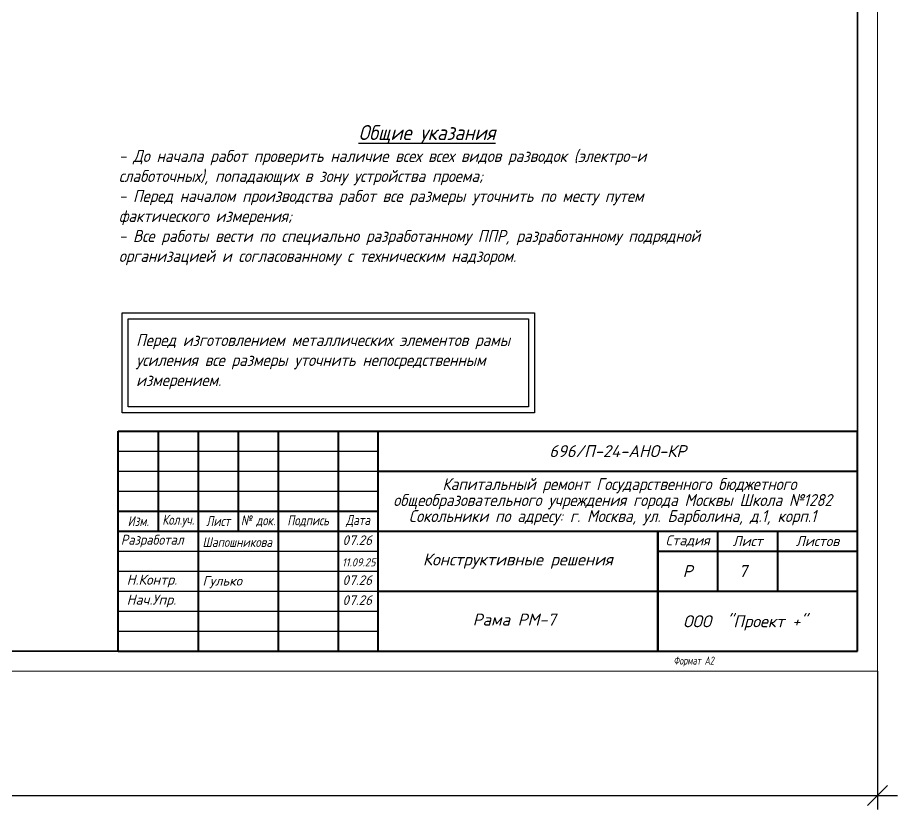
# Model space of a CAD drawing. Header units: millimetres. Extents: x 749182 to 2267578, y 70462 to 311449.
# Drawn here: x 2160146 to 2164551, y 125651 to 129613 of the extents above; entities that cross this region are included whole.
import ezdxf

# ---------------------------------------------------------------- set-up
doc = ezdxf.new("R2010")
doc.units = ezdxf.units.MM
doc.layers.get('Defpoints').update_dxf_attribs({"color": 255})
doc.layers.add('CS_UNPLOTTED', color=254, linetype='Continuous', plot=False)
doc.layers.add('Shtamp', color=7, linetype='Continuous', lineweight=35)
doc.layers.add('штамп', color=7, linetype='Continuous', lineweight=25)
doc.layers.add('VPORTS', color=7, linetype='Continuous')
doc.layers.add('Текст', color=7, linetype='Continuous')
doc.styles.add('GOST', font='', dxfattribs={"width": 0.8, "oblique": 10})
doc.styles.add('GOST 2.304_new', font='isocpeur.ttf', dxfattribs={"width": 0.9, "oblique": 15})
doc.styles.add('БДА100', font='romand.shx', dxfattribs={"width": 0.7})
doc.styles.add('М2', font='isocpeui.ttf')
doc.styles.add('Юля', font='isocpeui.ttf', dxfattribs={"height": 2.8})
doc.styles.get('GOST').set_extended_font_data('GOST type A')
doc.dimstyles.new('БДА1', dxfattribs={"dimtxt": 2, "dimasz": 1, "dimexe": 0.7, "dimexo": 0, "dimgap": 0.8, "dimtad": 1, "dimdec": 0, "dimrnd": 1, "dimzin": 0, "dimdsep": 46, "dimtxsty": 'БДА100', "dimblk": 'OBLIQUE', "dimcen": 2, "dimdle": 1, "dimadec": 0, "dimazin": 0, "dimtfac": 1, "dimtdec": 0, "dimtmove": 1, "dimatfit": 3, "dimldrblk": 'NONE', "dimfxl": 0, "dimtolj": 1, "dimtzin": 0, "dimlwd": -1, "dimlwe": -1, "dimarcsym": 0})

# ---------------------------------------------------------------- blocks, each defined once
blk = doc.blocks.new('_Oblique')
at = {"color": 0, "linetype": 'ByBlock', "lineweight": -2}
blk.add_line((-0.5, -0.5), (0.5, 0.5), dxfattribs=at)
blk = doc.blocks.new('*D714')
at = {"layer": 'Defpoints', "color": 0, "transparency": 16777216}
for p, q in [((0, 0), (0, -34.62)), ((594, 0), (594, -34.62)), ((-5, -31.12), (599, -31.12))]:
    blk.add_line(p, q, dxfattribs=at)
for p in [(0, 0), (594, 0), (594, -31.12)]:
    blk.add_point(p, dxfattribs=at)
at = {"layer": 'Defpoints', "color": 0, "transparency": 16777216, "xscale": 5, "yscale": 5, "zscale": 5, "rotation": 180}
blk.add_blockref('_Oblique', (0, -31.12), dxfattribs=at)
at = {"layer": 'Defpoints', "color": 0, "transparency": 16777216, "xscale": 5, "yscale": 5, "zscale": 5}
blk.add_blockref('_Oblique', (594, -31.12), dxfattribs=at)
at = {"layer": 'Defpoints', "color": 0, "lineweight": 0, "transparency": 16777216, "insert": (105, -22.12), "char_height": 10, "attachment_point": 5, "style": 'БДА100'}
blk.add_mtext('\\A1;594', dxfattribs=at)
blk = doc.blocks.new('_None')
blk = doc.blocks.new('A$C88dd6df2')
at = {"layer": 'Shtamp', "linetype": 'Continuous', "lineweight": 40}
for p, q in [((-185, 55), (0, 55)), ((-185, 0), (-185, 55)), ((-175, 55), (-175, 30)), ((-165, 55), (-165, 0)), ((-155, 55), (-155, 30)), ((-145, 55), (-145, 0)), ((-130, 55), (-130, 0)), ((-120, 0), (-120, 54.99)), ((0, 0), (0, 55)), ((-120, 45), (0, 45)), ((-185, 35), (-120, 35)), ((-185, 30), (0, 30)), ((-50, 0), (-50, 30)), ((-50, 30), (-50, 0)), ((-35, 30), (-35, 15)), ((-20, 30), (-20, 15)), ((-50, 25), (0, 25)), ((-120, 15), (0, 15)), ((-185, 0), (0, 0))]:
    blk.add_line(p, q, dxfattribs=at)
at = {"layer": 'Shtamp', "linetype": 'Continuous', "lineweight": 25}
for p, q in [((-185, 50), (-120, 50)), ((-185, 45), (-120, 45)), ((-185, 40), (-120, 40)), ((-185, 25), (-120, 25)), ((-185, 20), (-120, 20)), ((-185, 15), (-120, 15)), ((-185, 10), (-120, 10)), ((-185, 5), (-120, 5))]:
    blk.add_line(p, q, dxfattribs=at)
at = {"layer": 'штамп', "lineweight": 30}
blk.add_lwpolyline([(-185, 0), (0, 0), (0, 55), (-185, 55)], close=True, dxfattribs=at)
at = {"layer": 'Shtamp', "ltscale": 33.333333, "char_height": 3, "attachment_point": 5, "style": 'М2'}
for s, insert, width, line_spacing_factor in [('{\\W1;696/П-24-АНО-КР}', (-60, 50), 120, 0.76), ('{\\fISOCPEUR|b0|i0|c204|p34;\\Q15;\\W0.9;  Капитальный ремонт Государственного бюджетного общеобразовательного учреждения города Москвы Школа №1282 Сокольники по адресу: г. Москва, ул. Барболина, д.1, корп.1}', (-61.29, 37.36), 120, 0.8), ('{\\W1;Конструктивные решения}', (-85, 22.5), 109.3351, 0.76), ('{\\W1;Р}', (-42.5, 20), 109.3351, 0.76), ('{\\W1;ООО  "Проект +"}', (-28.13, 7.03), 109.3351, 0.76)]:
    blk.add_mtext(s, dxfattribs=dict(at, insert=insert, width=width, line_spacing_factor=line_spacing_factor))
at = {"layer": 'Shtamp', "color": 18, "ltscale": 100, "true_color": 0x000000, "style": 'М2'}
for s, insert, char_height, width, attachment_point in [('{\\W0.8;\\C256;Изм.}', (-180, 32.5), 2.5, 10, 5), ('{\\W0.8;\\C256;Кол\\T0.9;.\\T1;уч.}', (-170, 32.5), 2.5, 10, 5), ('{\\W0.8;\\C256;Лист}', (-160, 32.5), 2.5, 10, 5), ('{\\W0.8;\\C256;№\\T0.75; \\T1;док.}', (-150, 32.5), 2.5, 10, 5), ('{\\W0.8;\\C256;Подпись}', (-137.5, 32.5), 2.5, 15, 5), ('{\\W0.8;\\C256;Дата}', (-125, 32.5), 2.5, 10, 5), ('\\pi0.5,t0;{\\W0.9;\\C256; Разработал}', (-186.29, 27.5), 2.5, 20, 4), ('{\\W1;\\C256;07.26}', (-128.9, 27.73), 2.4, 20, 4), ('{\\W1;\\C256;Стадия}', (-42.5, 27.5), 2.5, 15, 5), ('{\\W1;\\C256;Лист}', (-27.5, 27.5), 2.5, 15, 5), ('{\\W1;\\C256;Листов}', (-10, 27.5), 2.5, 20, 5), ('{\\W0.85;\\C256;Шапошникова}', (-163.93, 27.24), 2.4, 25.0954, 4), ('\\pi0.5,t0;{\\W1;\\C256; Н.Контр.}', (-185, 17.5), 2.5, 20, 4), ('{\\W1;\\C256;Гулько}', (-163.93, 17.24), 2.4, 25.0954, 4), ('{\\W1;\\C256;07.26}', (-128.9, 17.73), 2.4, 20, 4), ('\\pi0.5,t0;{\\W1;\\C256; Нач.Упр.}', (-185, 12.5), 2.5, 20, 4), ('{\\W1;\\C256;07.26}', (-128.9, 12.73), 2.4, 20, 4)]:
    blk.add_mtext(s, dxfattribs=dict(at, insert=insert, char_height=char_height, width=width, attachment_point=attachment_point))
blk = doc.blocks.new('*U713')
at = {"color": 44, "lineweight": 20, "ltscale": 10}
for p, q in [((594, 0), (594, 420)), ((0, 0), (594, 0))]:
    blk.add_line(p, q, dxfattribs=at)
at = {"color": 137, "lineweight": 35, "ltscale": 10}
for p, q in [((589, 5), (589, 415)), ((8.04, 5), (589, 5))]:
    blk.add_line(p, q, dxfattribs=at)
at = {"color": 44, "lineweight": 13, "style": 'GOST', "oblique": 10, "width": 0.8}
for tag in ['ФОРМАТВЕРТ', 'ФОРМАТГОРИЗ']:
    blk.add_attdef(tag, (542.98, 1.6), '', height=2, dxfattribs=at)
at = {"layer": 'Defpoints', "color": 251, "lineweight": 0}
dim = blk.add_linear_dim(base=(594, -31.12), p1=(0, 0), p2=(594, 0), dimstyle='БДА1', override={"dimscale": 5}, dxfattribs=at)
dim.commit()
dim.dimension.update_dxf_attribs({"geometry": '*D714', "text_midpoint": (105, -31.12), "dimtype": 128})

msp = doc.modelspace()

# ---------------------------------------------------------------- linework, layer by layer
at = {"layer": 'Текст', "ltscale": 20}
for points in [[(2160669.464, 128134.9253), (2162733.2913, 128134.9253), (2162733.2913, 127635.4808), (2160669.464, 127635.4808)], [(2160699.464, 128104.9253), (2162703.2913, 128104.9253), (2162703.2913, 127665.4808), (2160699.464, 127665.4808)]]:
    msp.add_lwpolyline(points, close=True, dxfattribs=at)

# ---------------------------------------------------------------- block references
at = {"xscale": 20, "yscale": 20, "zscale": 20}
msp.add_blockref('*U713', (2152570.5073, 126343.6416), dxfattribs=at).add_auto_attribs({'ФОРМАТГОРИЗ': 'Формат А2'})
at = {"layer": 'VPORTS', "ltscale": 100, "xscale": 20, "yscale": 20, "zscale": 20}
msp.add_blockref('A$C88dd6df2', (2164350.5073, 126443.6416), dxfattribs=at)

# ---------------------------------------------------------------- texts
at = {"color": 0, "lineweight": -3, "ltscale": 0.071429, "char_height": 60, "attachment_point": 1, "style": 'М2'}
for s, insert, width in [('\\pi80.62524;7', (2163675.4606, 126873.8708), 194.341398), ('\\pi308.91598;Рама РМ-7', (2162115.3481, 126630.8242), 1057.195604)]:
    msp.add_mtext(s, dxfattribs=dict(at, insert=insert, width=width))
at = {"layer": 'CS_UNPLOTTED', "lineweight": -3, "ltscale": 0.071429, "insert": (2161755.5414, 126907.4486), "char_height": 40, "width": 194.341398, "attachment_point": 1, "style": 'Юля'}
msp.add_mtext('\\pi14.53509;{\\W0.95;11.09.25}', dxfattribs=at)
at = {"layer": 'Текст', "ltscale": 20, "char_height": 60, "attachment_point": 1, "style": 'GOST 2.304_new'}
for s, width, insert in [('^I^I^I^I^I{\\H1.25x;\\LОбщие указания\\P}- До начала работ проверить наличие всех всех видов разводок (электро-и слаботочных), попадающих в зону устройства проема;\\P- Перед началом производства работ все размеры уточнить по месту путем фактического измерения;\\P- Все работы вести по специально разработанному ППР, разработанному подрядной организацией и согласованному с техническим надзором.', 2903.174826, (2160653.0476, 129075.4246)), ('Перед изготовлением металлических элементов рамы усиления все размеры уточнить непосредственным измерением.', 1952.323026, (2160739.692, 128029.6011))]:
    msp.add_mtext_dynamic_manual_height_columns(s, width=width, gutter_width=125, heights=[0], dxfattribs=dict(at, insert=insert))

doc.saveas('drawing.dxf')
